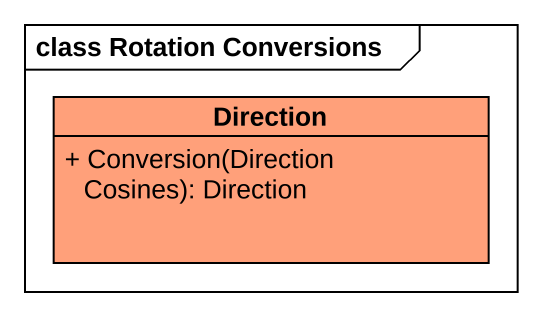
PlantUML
@startuml
mainframe class Rotation Conversions
hide circle
hide empty members
skinparam classAttributeIconSize 0
class Direction #FFA07A {
  + Conversion(Direction Cosines): Direction
}
@enduml
